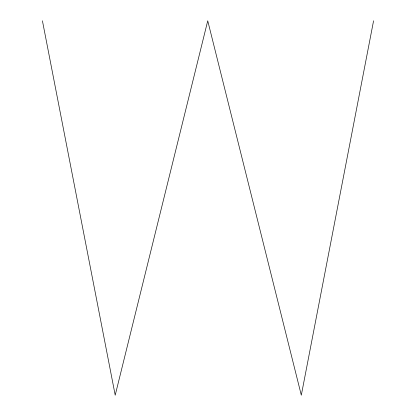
<?xml version="1.0" encoding="UTF-8"?>
<svg xmlns="http://www.w3.org/2000/svg" width="416" height="416" viewBox="0 0 416 416"><rect width="100%" height="100%" fill="white"/><g stroke="black" fill="none" stroke-linecap="round" stroke-linejoin="round"><path stroke-width="0.62" d="M373.573 20.8L301.314 395.2L207.74 20.8L115.206 395.2L42.427 20.8"/></g></svg>
